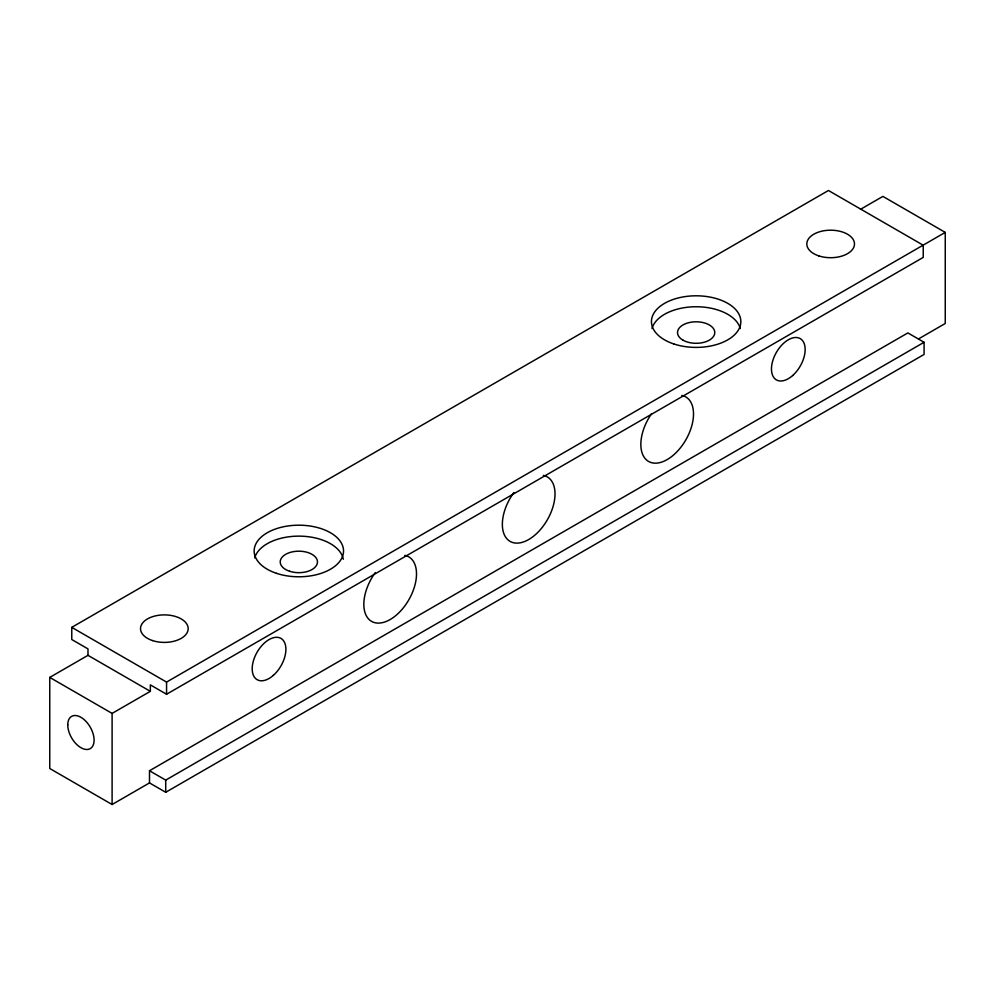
<?xml version="1.0" encoding="UTF-8"?>
<svg xmlns="http://www.w3.org/2000/svg" width="995" height="995" viewBox="0 0 995 995"><rect width="100%" height="100%" fill="white"/><g stroke="black" fill="none" stroke-linecap="round" stroke-linejoin="round"><path stroke-width="1.49" d="M150.344 691.338L87.983 655.332L87.983 648.889L71.764 639.524L71.764 627.36L828.437 190.493L923.236 245.23L923.236 257.394L166.563 694.249L150.344 684.883L150.344 691.338L112.099 713.403L49.75 677.408L49.75 768.501L112.099 804.507L149.499 782.916L165.717 792.281L924.081 354.444L924.081 342.28L907.863 332.915L149.499 770.752L149.499 782.916M49.75 677.408L87.983 655.332M860.488 209.336L882.901 196.401L945.25 232.395L945.25 323.487L918.547 338.909M166.563 694.249L166.563 682.085L945.25 232.395M149.499 770.752L165.717 780.117L924.081 342.28M71.764 627.36L166.563 682.085M165.717 780.117L165.717 792.281M112.099 713.403L112.099 804.507M543.295 475.411A37.238 21.504 -60 0 1 548.531 517.661A37.238 21.504 -60 0 1 508.992 540.695A37.238 21.504 -60 0 1 513.855 492.575M404.791 555.384A37.238 21.504 -60 0 1 410.027 597.622A37.238 21.504 -60 0 1 370.476 620.669A37.238 21.504 -60 0 1 375.339 572.548M681.811 395.45A37.238 21.504 -60 0 1 687.246 437.278A37.238 21.504 -60 0 1 647.932 461.046A37.238 21.504 -60 0 1 651.551 413.733M254.72 557.884A44.688 25.795 0 0 1 300.03 536.143A44.688 25.795 0 0 1 343.3 559.24M652.011 328.512A44.688 25.795 0 0 1 696.152 306.746A44.688 25.795 0 0 1 740.28 328.512M152.434 640.556A23.83 13.756 0 0 0 188.179 628.641A23.83 13.756 0 0 0 152.434 616.726A23.83 13.756 0 0 0 152.434 640.556M818.736 255.864A23.83 13.756 0 0 0 854.481 243.949A23.83 13.756 0 0 0 818.736 232.034A23.83 13.756 0 0 0 818.736 255.864M276.51 573.331A44.688 25.795 0 0 0 343.536 550.981A44.688 25.795 0 0 0 276.51 528.644A44.688 25.795 0 0 0 276.51 573.331M673.802 343.947A44.688 25.795 0 0 0 740.84 321.609A44.688 25.795 0 0 0 673.802 299.259A44.688 25.795 0 0 0 673.802 343.947M273.401 675.319A23.83 13.756 -60 0 0 280.963 638.404A23.83 13.756 -60 0 0 252.767 663.404A23.83 13.756 -60 0 0 273.401 675.319M792.667 375.525A23.83 13.756 -60 0 0 800.229 338.611A23.83 13.756 -60 0 0 772.033 363.61A23.83 13.756 -60 0 0 792.667 375.525M67.759 724.907A18.619 10.746 60 0 0 87.51 749.471A18.619 10.746 60 0 0 87.51 723.141A18.619 10.746 60 0 0 67.759 724.907M289.545 571.242A18.619 10.746 0 0 0 317.467 561.926A18.619 10.746 0 0 0 289.545 552.623A18.619 10.746 0 0 0 289.545 571.242M682.98 340.153A18.619 10.746 0 0 0 714.136 335.327A18.619 10.746 0 0 0 691.326 322.169A18.619 10.746 0 0 0 682.98 340.153"/></g></svg>
